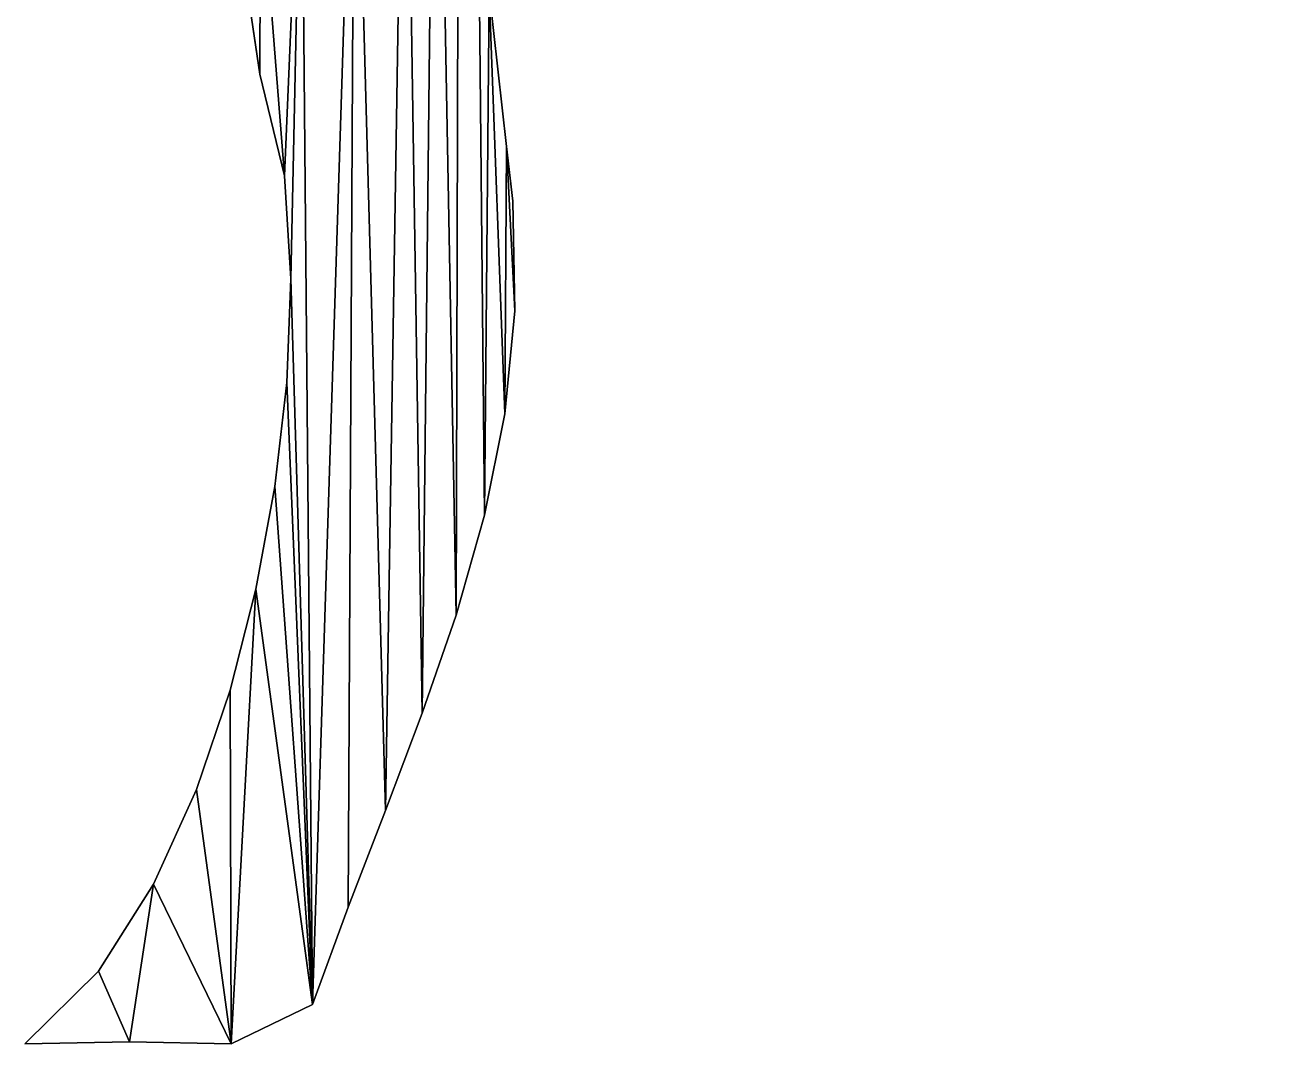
# Model space of a CAD drawing. Extents: x 9 to 1212, y 18 to 833.
# Drawn here: x 810.7 to 988.4, y 27.9 to 172.8 of the extents above; entities that cross this region are included whole.
import ezdxf

# ---------------------------------------------------------------- set-up
doc = ezdxf.new("R2010")
doc.units = 0
doc.header["$MEASUREMENT"] = 0
doc.layers.get('0').update_dxf_attribs({"linetype": 'CONTINUOUS'})

# ---------------------------------------------------------------- blocks, each defined once
blk = doc.blocks.new('GRUPO_3')
for p, q in [((31.23041, 152.28539), (33.36706, 137.82507)), ((31.23041, 152.28539, 15), (33.36706, 137.82507, 15)), ((68.4515, 127.54327), (65.97319, 149.60646)), ((68.4515, 127.54327, 15), (65.97319, 149.60646, 15)), ((33.36706, 137.82507), (36.90525, 123.39605)), ((33.36706, 137.82507, 15), (36.90525, 123.39605, 15)), ((33.36706, 137.82507), (33.36706, 137.82507, 15)), ((69.33423, 119.8122), (68.4515, 127.54327)), ((69.33423, 119.8122, 15), (68.4515, 127.54327, 15)), ((68.4515, 127.54327), (68.4515, 127.54327, 15)), ((36.90525, 123.39605), (37.79651, 108.77216)), ((36.90525, 123.39605, 15), (37.79651, 108.77216, 15)), ((36.90525, 123.39605), (36.90525, 123.39605, 15)), ((69.64333, 104.21749), (69.33423, 119.8122)), ((69.64333, 104.21749, 15), (69.33423, 119.8122, 15)), ((69.33423, 119.8122), (69.33423, 119.8122, 15)), ((37.79651, 108.77216), (37.20896, 94.03339)), ((37.79651, 108.77216, 15), (37.20896, 94.03339, 15)), ((37.79651, 108.77216), (37.79651, 108.77216, 15)), ((68.20842, 89.58155), (69.64333, 104.21749)), ((68.20842, 89.58155, 15), (69.64333, 104.21749, 15)), ((69.64333, 104.21749), (69.64333, 104.21749, 15)), ((37.20896, 94.03339), (35.50813, 79.23839)), ((37.20896, 94.03339, 15), (35.50813, 79.23839, 15)), ((37.20896, 94.03339), (37.20896, 94.03339, 15)), ((65.31256, 75.14249), (68.20842, 89.58155)), ((65.31256, 75.14249, 15), (68.20842, 89.58155, 15)), ((68.20842, 89.58155), (68.20842, 89.58155, 15)), ((35.50813, 79.23839), (32.82839, 64.62257)), ((35.50813, 79.23839, 15), (32.82839, 64.62257, 15)), ((35.50813, 79.23839), (35.50813, 79.23839, 15)), ((61.2791, 60.95986), (65.31256, 75.14249)), ((61.2791, 60.95986, 15), (65.31256, 75.14249, 15)), ((65.31256, 75.14249), (65.31256, 75.14249, 15)), ((32.82839, 64.62257), (29.17622, 50.28706)), ((32.82839, 64.62257, 15), (29.17622, 50.28706, 15)), ((32.82839, 64.62257), (32.82839, 64.62257, 15)), ((56.47273, 47.00647), (61.2791, 60.95986)), ((56.47273, 47.00647, 15), (61.2791, 60.95986, 15)), ((61.2791, 60.95986), (61.2791, 60.95986, 15)), ((29.17622, 50.28706), (24.38759, 36.18559)), ((29.17622, 50.28706, 15), (24.38759, 36.18559, 15)), ((29.17622, 50.28706), (29.17622, 50.28706, 15)), ((51.25279, 33.20203), (56.47273, 47.00647)), ((51.25279, 33.20203, 15), (56.47273, 47.00647, 15)), ((56.47273, 47.00647), (56.47273, 47.00647, 15)), ((24.38759, 36.18559), (18.27457, 22.72381)), ((24.38759, 36.18559, 15), (18.27457, 22.72381, 15)), ((24.38759, 36.18559), (24.38759, 36.18559, 15)), ((45.95464, 19.44758), (51.25279, 33.20203)), ((45.95464, 19.44758, 15), (51.25279, 33.20203, 15)), ((51.25279, 33.20203), (51.25279, 33.20203, 15)), ((18.27457, 22.72381), (10.42748, 10.3651)), ((18.27457, 22.72381, 15), (10.42748, 10.3651, 15)), ((18.27457, 22.72381), (18.27457, 22.72381, 15)), ((40.87218, 5.61305), (45.95464, 19.44758)), ((40.87218, 5.61305, 15), (45.95464, 19.44758, 15)), ((45.95464, 19.44758), (45.95464, 19.44758, 15)), ((10.42748, 10.3651), (0, 0.02527)), ((10.42748, 10.3651, 15), (0, 0.02527, 15)), ((10.42748, 10.3651), (10.42748, 10.3651, 15)), ((29.31042, 0), (40.87218, 5.61305)), ((29.31042, 0, 15), (40.87218, 5.61305, 15)), ((40.87218, 5.61305), (40.87218, 5.61305, 15)), ((0, 0.02527), (14.84805, 0.31183)), ((0, 0.02527, 15), (14.84805, 0.31183, 15)), ((0, 0.02527), (0, 0.02527, 15)), ((14.84805, 0.31183), (29.31042, 0)), ((14.84805, 0.31183, 15), (29.31042, 0, 15)), ((14.84805, 0.31183), (14.84805, 0.31183, 15)), ((29.31042, 0), (29.31042, 0, 15))]:
    blk.add_line(p, q)
mesh = blk.add_polyface()
corners = [(58.33462, 220.00109), (62.16153, 394.66294), (61.2791, 60.95986), (65.31256, 75.14249), (65.97319, 149.60646), (69.79638, 353.4742), (68.14404, 164.06368), (73.79136, 176.93295), (74.28373, 334.22009), (83.21653, 188.2741), (76.72409, 328.24018), (80.5855, 256.34927), (86.73258, 241.66654), (87.49945, 226.33828), (95.2402, 196.97732), (91.52063, 214.23832), (106.16573, 220.31793), (108.32073, 203.04603), (121.30285, 224.82595), (123.01592, 207.39479), (136.80938, 227.77338), (137.29755, 209.90922), (152.56281, 229.21528), (152.06887, 211.16286), (167.19873, 211.27587), (168.35992, 229.24522), (181.90817, 210.38515), (184.09199, 227.9986), (196.62139, 208.57129), (199.72879, 225.6104), (211.29225, 205.8519), (215.23235, 222.20815), (143.74335, 257.30181), (146.44722, 273.05927), (159.34123, 254.78999), (160.546, 273.05827), (174.66827, 251.04956), (180.64622, 259.18598), (189.66892, 246.02844), (183.40891, 258.43599), (195.98428, 255.99597), (204.1557, 239.74327), (208.21177, 252.05188), (33.46837, 166.80752), (33.36706, 137.82507), (31.23041, 152.28539), (36.90525, 123.39605), (39.32381, 180.32014), (37.79651, 108.77216), (10.42748, 10.3651), (14.84805, 0.31183), (0, 0.02527), (18.27457, 22.72381), (29.31042, 0), (24.38759, 36.18559), (29.17622, 50.28706), (32.82839, 64.62257), (40.87218, 5.61305), (35.50813, 79.23839), (37.20896, 94.03339), (46.83592, 193.04768), (45.95464, 19.44758), (51.25279, 33.20203), (53.97012, 205.96172), (56.47273, 47.00647), (50.45721, 248.48467), (55.45955, 303.90958), (56.48987, 234.72036), (68.20842, 89.58155), (68.4515, 127.54327), (69.64333, 104.21749), (69.33423, 119.8122)]
mesh.append_faces([[corners[k] for k in face] for face in [(43, 44, 45), (49, 50, 51), (70, 69, 71)]], dxfattribs={"vtx0": -1})
mesh.append_faces([[corners[k] for k in face] for face in [(2, 1, 3), (4, 5, 6), (7, 8, 9), (9, 13, 14), (14, 16, 17), (17, 18, 19), (19, 20, 21), (21, 22, 23), (23, 22, 24), (24, 25, 26), (26, 27, 28), (28, 29, 30), (32, 33, 34), (34, 35, 36), (36, 37, 38), (38, 40, 41), (44, 43, 46), (46, 47, 48), (50, 52, 53), (53, 56, 57), (57, 60, 61), (61, 60, 62), (62, 63, 64), (64, 0, 2), (65, 66, 67), (68, 69, 70)]], dxfattribs={"vtx0": -1, "vtx1": -1})
mesh.append_faces([[corners[k] for k in face] for face in [(0, 1, 2), (3, 1, 4), (9, 10, 11), (57, 48, 47)]], dxfattribs={"vtx0": -1, "vtx1": -1, "vtx2": -1})
mesh.append_faces([[corners[k] for k in face] for face in [(5, 7, 6), (9, 11, 12), (9, 12, 13), (14, 13, 15), (14, 15, 16), (17, 16, 18), (19, 18, 20), (21, 20, 22), (24, 22, 25), (26, 25, 27), (28, 27, 29), (30, 29, 31), (38, 37, 39), (38, 39, 40), (41, 40, 42), (46, 43, 47), (50, 49, 52), (53, 52, 54), (53, 54, 55), (53, 55, 56), (57, 56, 58), (57, 58, 59), (57, 59, 48), (57, 47, 60), (62, 60, 63), (64, 63, 0), (4, 68, 3), (68, 4, 69)]], dxfattribs={"vtx0": -1, "vtx2": -1})
mesh = blk.add_polyface()
corners = [(62.16153, 394.66294, 15), (58.33462, 220.00109, 15), (61.2791, 60.95986, 15), (65.31256, 75.14249, 15), (65.97319, 149.60646, 15), (69.79638, 353.4742, 15), (68.14404, 164.06368, 15), (73.79136, 176.93295, 15), (74.28373, 334.22009, 15), (83.21653, 188.2741, 15), (76.72409, 328.24018, 15), (80.5855, 256.34927, 15), (86.73258, 241.66654, 15), (87.49945, 226.33828, 15), (95.2402, 196.97732, 15), (91.52063, 214.23832, 15), (106.16573, 220.31793, 15), (108.32073, 203.04603, 15), (121.30285, 224.82595, 15), (123.01592, 207.39479, 15), (136.80938, 227.77338, 15), (137.29755, 209.90922, 15), (152.56281, 229.21528, 15), (152.06887, 211.16286, 15), (167.19873, 211.27587, 15), (168.35992, 229.24522, 15), (181.90817, 210.38515, 15), (184.09199, 227.9986, 15), (196.62139, 208.57129, 15), (199.72879, 225.6104, 15), (211.29225, 205.8519, 15), (215.23235, 222.20815, 15), (146.44722, 273.05927, 15), (143.74335, 257.30181, 15), (159.34123, 254.78999, 15), (160.546, 273.05827, 15), (174.66827, 251.04956, 15), (180.64622, 259.18598, 15), (189.66892, 246.02844, 15), (183.40891, 258.43599, 15), (195.98428, 255.99597, 15), (204.1557, 239.74327, 15), (208.21177, 252.05188, 15), (55.45955, 303.90958, 15), (50.45721, 248.48467, 15), (56.48987, 234.72036, 15), (14.84805, 0.31183, 15), (10.42748, 10.3651, 15), (0, 0.02527, 15), (18.27457, 22.72381, 15), (29.31042, 0, 15), (24.38759, 36.18559, 15), (29.17622, 50.28706, 15), (32.82839, 64.62257, 15), (40.87218, 5.61305, 15), (35.50813, 79.23839, 15), (37.20896, 94.03339, 15), (37.79651, 108.77216, 15), (39.32381, 180.32014, 15), (46.83592, 193.04768, 15), (45.95464, 19.44758, 15), (51.25279, 33.20203, 15), (53.97012, 205.96172, 15), (56.47273, 47.00647, 15), (68.20842, 89.58155, 15), (68.4515, 127.54327, 15), (69.64333, 104.21749, 15), (69.33423, 119.8122, 15), (33.36706, 137.82507, 15), (33.46837, 166.80752, 15), (31.23041, 152.28539, 15), (36.90525, 123.39605, 15)]
mesh.append_faces([[corners[k] for k in face] for face in [(46, 47, 48), (65, 66, 67), (68, 69, 70)]], dxfattribs={"vtx0": -1})
mesh.append_faces([[corners[k] for k in face] for face in [(7, 5, 6), (11, 9, 12), (12, 9, 13), (13, 14, 15), (15, 14, 16), (16, 17, 18), (18, 19, 20), (20, 21, 22), (22, 24, 25), (25, 26, 27), (27, 28, 29), (29, 30, 31), (37, 38, 39), (39, 38, 40), (40, 41, 42), (47, 46, 49), (49, 50, 51), (51, 50, 52), (52, 50, 53), (53, 54, 55), (55, 54, 56), (56, 54, 57), (58, 54, 59), (59, 61, 62), (62, 63, 1), (64, 4, 3), (4, 64, 65), (69, 71, 58)]], dxfattribs={"vtx0": -1, "vtx1": -1})
mesh.append_faces([[corners[k] for k in face] for face in [(0, 1, 2), (0, 3, 4), (10, 9, 11), (57, 54, 58)]], dxfattribs={"vtx0": -1, "vtx1": -1, "vtx2": -1})
mesh.append_faces([[corners[k] for k in face] for face in [(0, 2, 3), (5, 4, 6), (8, 7, 9), (13, 9, 14), (16, 14, 17), (18, 17, 19), (20, 19, 21), (22, 21, 23), (22, 23, 24), (25, 24, 26), (27, 26, 28), (29, 28, 30), (32, 33, 34), (35, 34, 36), (37, 36, 38), (40, 38, 41), (43, 44, 45), (49, 46, 50), (53, 50, 54), (59, 54, 60), (59, 60, 61), (62, 61, 63), (1, 63, 2), (65, 64, 66), (69, 68, 71), (58, 71, 57)]], dxfattribs={"vtx0": -1, "vtx2": -1})
mesh = blk.add_polyface()
corners = [(31.23041, 152.28539, 15), (33.36706, 137.82507), (33.36706, 137.82507, 15), (31.23041, 152.28539)]
mesh.append_faces([[corners[k] for k in face] for face in [(0, 1, 2), (1, 0, 3)]], dxfattribs={"vtx0": -1})
mesh = blk.add_polyface()
corners = [(65.97319, 149.60646), (68.4515, 127.54327, 15), (68.4515, 127.54327), (65.97319, 149.60646, 15)]
mesh.append_faces([[corners[k] for k in face] for face in [(0, 1, 2), (1, 0, 3)]], dxfattribs={"vtx0": -1})
mesh = blk.add_polyface()
corners = [(33.36706, 137.82507, 15), (36.90525, 123.39605), (36.90525, 123.39605, 15), (33.36706, 137.82507)]
mesh.append_faces([[corners[k] for k in face] for face in [(0, 1, 2), (1, 0, 3)]], dxfattribs={"vtx0": -1})
mesh = blk.add_polyface()
corners = [(68.4515, 127.54327), (69.33423, 119.8122, 15), (69.33423, 119.8122), (68.4515, 127.54327, 15)]
mesh.append_faces([[corners[k] for k in face] for face in [(0, 1, 2), (1, 0, 3)]], dxfattribs={"vtx0": -1})
mesh = blk.add_polyface()
corners = [(36.90525, 123.39605, 15), (37.79651, 108.77216), (37.79651, 108.77216, 15), (36.90525, 123.39605)]
mesh.append_faces([[corners[k] for k in face] for face in [(0, 1, 2), (1, 0, 3)]], dxfattribs={"vtx0": -1})
mesh = blk.add_polyface()
corners = [(69.33423, 119.8122), (69.64333, 104.21749, 15), (69.64333, 104.21749), (69.33423, 119.8122, 15)]
mesh.append_faces([[corners[k] for k in face] for face in [(0, 1, 2), (1, 0, 3)]], dxfattribs={"vtx0": -1})
mesh = blk.add_polyface()
corners = [(37.79651, 108.77216, 15), (37.20896, 94.03339), (37.20896, 94.03339, 15), (37.79651, 108.77216)]
mesh.append_faces([[corners[k] for k in face] for face in [(0, 1, 2), (1, 0, 3)]], dxfattribs={"vtx0": -1})
mesh = blk.add_polyface()
corners = [(69.64333, 104.21749), (68.20842, 89.58155, 15), (68.20842, 89.58155), (69.64333, 104.21749, 15)]
mesh.append_faces([[corners[k] for k in face] for face in [(0, 1, 2), (1, 0, 3)]], dxfattribs={"vtx0": -1})
mesh = blk.add_polyface()
corners = [(37.20896, 94.03339, 15), (35.50813, 79.23839), (35.50813, 79.23839, 15), (37.20896, 94.03339)]
mesh.append_faces([[corners[k] for k in face] for face in [(0, 1, 2), (1, 0, 3)]], dxfattribs={"vtx0": -1})
mesh = blk.add_polyface()
corners = [(68.20842, 89.58155), (65.31256, 75.14249, 15), (65.31256, 75.14249), (68.20842, 89.58155, 15)]
mesh.append_faces([[corners[k] for k in face] for face in [(0, 1, 2), (1, 0, 3)]], dxfattribs={"vtx0": -1})
mesh = blk.add_polyface()
corners = [(35.50813, 79.23839, 15), (32.82839, 64.62257), (32.82839, 64.62257, 15), (35.50813, 79.23839)]
mesh.append_faces([[corners[k] for k in face] for face in [(0, 1, 2), (1, 0, 3)]], dxfattribs={"vtx0": -1})
mesh = blk.add_polyface()
corners = [(65.31256, 75.14249), (61.2791, 60.95986, 15), (61.2791, 60.95986), (65.31256, 75.14249, 15)]
mesh.append_faces([[corners[k] for k in face] for face in [(0, 1, 2), (1, 0, 3)]], dxfattribs={"vtx0": -1})
mesh = blk.add_polyface()
corners = [(32.82839, 64.62257, 15), (29.17622, 50.28706), (29.17622, 50.28706, 15), (32.82839, 64.62257)]
mesh.append_faces([[corners[k] for k in face] for face in [(0, 1, 2), (1, 0, 3)]], dxfattribs={"vtx0": -1})
mesh = blk.add_polyface()
corners = [(61.2791, 60.95986), (56.47273, 47.00647, 15), (56.47273, 47.00647), (61.2791, 60.95986, 15)]
mesh.append_faces([[corners[k] for k in face] for face in [(0, 1, 2), (1, 0, 3)]], dxfattribs={"vtx0": -1})
mesh = blk.add_polyface()
corners = [(29.17622, 50.28706, 15), (24.38759, 36.18559), (24.38759, 36.18559, 15), (29.17622, 50.28706)]
mesh.append_faces([[corners[k] for k in face] for face in [(0, 1, 2), (1, 0, 3)]], dxfattribs={"vtx0": -1})
mesh = blk.add_polyface()
corners = [(56.47273, 47.00647), (51.25279, 33.20203, 15), (51.25279, 33.20203), (56.47273, 47.00647, 15)]
mesh.append_faces([[corners[k] for k in face] for face in [(0, 1, 2), (1, 0, 3)]], dxfattribs={"vtx0": -1})
mesh = blk.add_polyface()
corners = [(24.38759, 36.18559, 15), (18.27457, 22.72381), (18.27457, 22.72381, 15), (24.38759, 36.18559)]
mesh.append_faces([[corners[k] for k in face] for face in [(0, 1, 2), (1, 0, 3)]], dxfattribs={"vtx0": -1})
mesh = blk.add_polyface()
corners = [(51.25279, 33.20203), (45.95464, 19.44758, 15), (45.95464, 19.44758), (51.25279, 33.20203, 15)]
mesh.append_faces([[corners[k] for k in face] for face in [(0, 1, 2), (1, 0, 3)]], dxfattribs={"vtx0": -1})
mesh = blk.add_polyface()
corners = [(18.27457, 22.72381, 15), (10.42748, 10.3651), (10.42748, 10.3651, 15), (18.27457, 22.72381)]
mesh.append_faces([[corners[k] for k in face] for face in [(0, 1, 2), (1, 0, 3)]], dxfattribs={"vtx0": -1})
mesh = blk.add_polyface()
corners = [(45.95464, 19.44758), (40.87218, 5.61305, 15), (40.87218, 5.61305), (45.95464, 19.44758, 15)]
mesh.append_faces([[corners[k] for k in face] for face in [(0, 1, 2), (1, 0, 3)]], dxfattribs={"vtx0": -1})
mesh = blk.add_polyface()
corners = [(0, 0.02527, 15), (10.42748, 10.3651), (0, 0.02527), (10.42748, 10.3651, 15)]
mesh.append_faces([[corners[k] for k in face] for face in [(0, 1, 2), (1, 0, 3)]], dxfattribs={"vtx0": -1})
mesh = blk.add_polyface()
corners = [(40.87218, 5.61305, 15), (29.31042, 0), (40.87218, 5.61305), (29.31042, 0, 15)]
mesh.append_faces([[corners[k] for k in face] for face in [(0, 1, 2), (1, 0, 3)]], dxfattribs={"vtx0": -1})
mesh = blk.add_polyface()
corners = [(14.84805, 0.31183, 15), (0, 0.02527), (14.84805, 0.31183), (0, 0.02527, 15)]
mesh.append_faces([[corners[k] for k in face] for face in [(0, 1, 2), (1, 0, 3)]], dxfattribs={"vtx0": -1})
mesh = blk.add_polyface()
corners = [(29.31042, 0, 15), (14.84805, 0.31183), (29.31042, 0), (14.84805, 0.31183, 15)]
mesh.append_faces([[corners[k] for k in face] for face in [(0, 1, 2), (1, 0, 3)]], dxfattribs={"vtx0": -1})

msp = doc.modelspace()

# ---------------------------------------------------------------- block references
msp.add_blockref('GRUPO_3', (810.74, 27.93))

doc.saveas('drawing.dxf')
